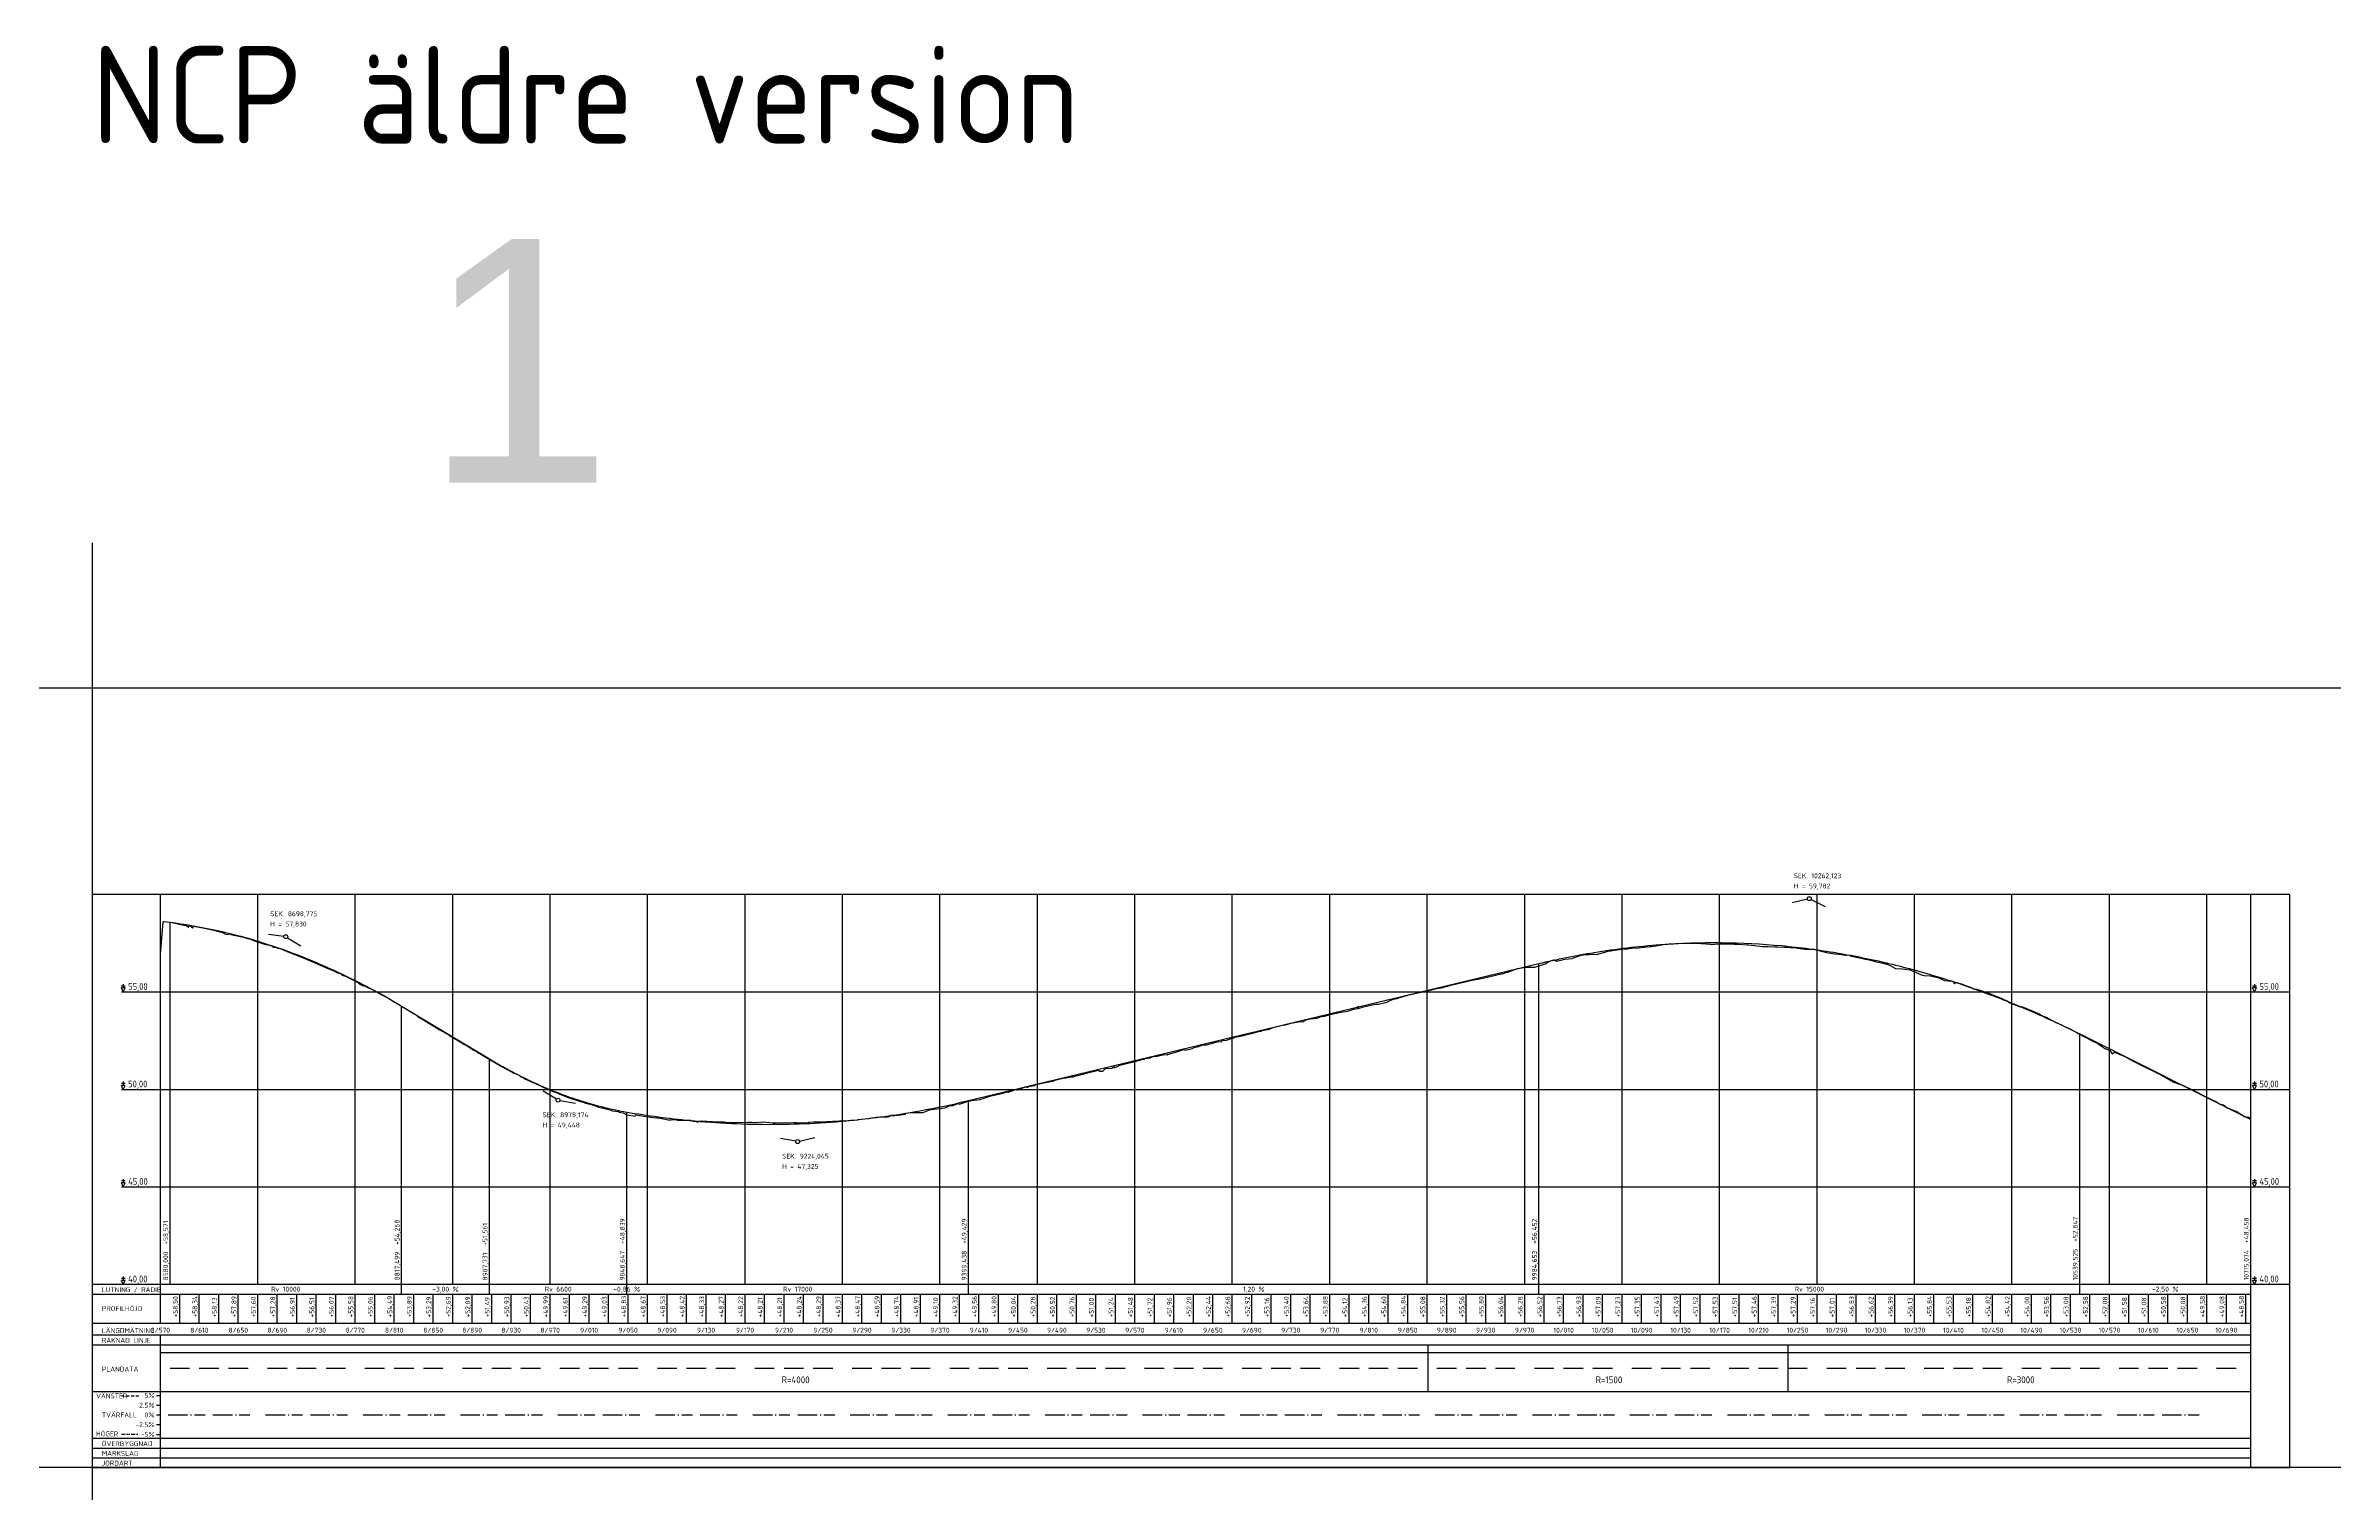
# Model space of a CAD drawing. Header units: metres. Extents: x 166122 to 177816, y 6220705 to 6231023.
# Drawn here: x 173250 to 175598, y 6229538 to 6231023 of the extents above; entities that cross this region are included whole.
import ezdxf
from ezdxf.enums import TextEntityAlignment as Align

# ---------------------------------------------------------------- set-up
doc = ezdxf.new("R2010")
doc.units = ezdxf.units.M
for name, pattern in [('CENTRUMLINJE', [27, 20, -3, 1, -3]), ('DIVIDE', [10, 4, -2, 0, -2, 0, -2]), ('STRECKAD_3', [5, 3, -2])]:
    doc.linetypes.add(name, pattern=pattern)
doc.layers.get('Defpoints').update_dxf_attribs({"color": 5})
for name, color, linetype in [('M-362B', 4, 'Continuous'), ('M-364', 6, 'Continuous'), ('M-368-T', 1, 'Continuous'), ('M-368A', 7, 'Continuous'), ('M-368B', 251, 'Continuous'), ('M-368C', 7, 'CENTRUMLINJE')]:
    doc.layers.add(name, color=color, linetype=linetype)
doc.styles.add('ISO-Anno-50', font='iso.shx', dxfattribs={"height": 5})
doc.styles.add('ISO35', font='ISO3098', dxfattribs={"height": 3.5})
doc.styles.add('P_ISO_25', font='iso.shx', dxfattribs={"height": 4})
doc.styles.add('P_ISO_35', font='ISO', dxfattribs={"height": 3.5})

msp = doc.modelspace()

# ---------------------------------------------------------------- linework, layer by layer
at = {"layer": 'Defpoints'}
msp.add_line((173297.1, 6230512.9), (173297.1, 6220705.1), dxfattribs=at)
msp.add_lwpolyline([(170892, 6230364.2), (177002, 6230364.2), (177002, 6229564.2), (170892, 6229564.2)], close=True, dxfattribs=at)
at = {"layer": 'M-362B', "flags": 128}
msp.add_lwpolyline([(173367.1, 6230090.6), (173367.1, 6230090.7), (173370.1, 6230124), (173370.3, 6230124.4), (173377.1, 6230123.6), (173379.2, 6230123.3), (173389.5, 6230120.9), (173391.4, 6230120.8), (173393.9, 6230120.4), (173396.1, 6230118.7), (173397.1, 6230120.5), (173400, 6230117.7), (173401.5, 6230119.7), (173412.4, 6230117.4), (173417.1, 6230116.4), (173423.3, 6230115), (173424.3, 6230114.9), (173430.8, 6230113), (173434.1, 6230111.3), (173436.9, 6230111), (173437.1, 6230111.7), (173439.2, 6230111.3), (173439.3, 6230111.2), (173450.7, 6230108.6), (173454.5, 6230107.5), (173455.7, 6230107.2), (173457.1, 6230106.7), (173457.6, 6230107), (173459.5, 6230106.3), (173463.7, 6230104.7), (173475.1, 6230100.9), (173477.1, 6230100.4), (173477.2, 6230100.7), (173479, 6230100.2), (173481.4, 6230099.5), (173483.2, 6230097.9), (173485.9, 6230098.2), (173487.9, 6230096.8), (173488.9, 6230096.9), (173497.1, 6230093.7), (173499.8, 6230092.6), (173511.2, 6230088), (173522.4, 6230083.3), (173533.6, 6230078.4), (173537.1, 6230077), (173544.4, 6230074.1), (173549, 6230071.6), (173552.5, 6230070.8), (173553.7, 6230069.4), (173557.1, 6230068.2), (173558.3, 6230067.7), (173569.5, 6230062), (173571.2, 6230060.6), (173575.2, 6230058.3), (173577.1, 6230058.3), (173577.7, 6230058), (173577.8, 6230057.9), (173578, 6230057.8), (173580.5, 6230056.4), (173582.4, 6230055.6), (173593.5, 6230050.1), (173597.1, 6230048.1), (173605, 6230043.5), (173616.9, 6230036.2), (173617.1, 6230036.1), (173627.2, 6230029.9), (173628.5, 6230029.2), (173629, 6230028.6), (173629.3, 6230028.5), (173629.6, 6230028.3), (173630, 6230028.1), (173630.7, 6230027.7), (173631.3, 6230027), (173637.1, 6230023.5), (173642.5, 6230020.2), (173653.8, 6230013.4), (173657.1, 6230011.4), (173662.4, 6230008.6), (173662.7, 6230008.3), (173663.1, 6230008.1), (173663.5, 6230007.9), (173663.9, 6230007.5), (173667.2, 6230005.5), (173677.1, 6229999.6), (173678.8, 6229998.3), (173680.1, 6229997.8), (173680.9, 6229997.3), (173684.1, 6229995.6), (173688.9, 6229992.5), (173691.2, 6229991.5), (173693.9, 6229989.4), (173697.1, 6229987.5), (173705.3, 6229982.7), (173716.8, 6229975.9), (173717.1, 6229975.8), (173728.7, 6229969.5), (173729, 6229968.8), (173732.1, 6229968.2), (173735.3, 6229966.7), (173737.1, 6229965.2), (173738.8, 6229964.6), (173741.8, 6229962.8), (173754, 6229957.3), (173757.1, 6229955.7), (173764.8, 6229952), (173775.9, 6229947.8), (173777.1, 6229947.3), (173786.7, 6229943.4), (173796.1, 6229940.3), (173797.1, 6229940), (173797.5, 6229939.7), (173799.8, 6229939.4), (173801.3, 6229938.9), (173803.3, 6229938.1), (173805.2, 6229937.8), (173810.7, 6229936.2), (173815.9, 6229934.2), (173817.1, 6229933.9), (173827.4, 6229931.5), (173831, 6229930.2), (173837.1, 6229929.3), (173838.2, 6229928.8), (173841.9, 6229928.2), (173845.8, 6229926.1), (173854.3, 6229924.7), (173854.6, 6229925.9), (173857.1, 6229925.6), (173865.7, 6229924.3), (173875.3, 6229922.8), (173877.1, 6229923.2), (173877.4, 6229922.5), (173878.6, 6229923), (173888.3, 6229920.9), (173891.3, 6229920.8), (173895.7, 6229921.4), (173896.9, 6229920.9), (173897.1, 6229921.3), (173898.1, 6229920.7), (173907.1, 6229920.7), (173908.7, 6229920.5), (173911.1, 6229920.5), (173913.4, 6229919.4), (173917.1, 6229919.5), (173918.2, 6229918.3), (173919.5, 6229919.5), (173922.2, 6229919.8), (173933.6, 6229919.1), (173937.1, 6229919), (173943.2, 6229918.7), (173945.4, 6229918.7), (173950.3, 6229918.2), (173957.1, 6229918.2), (173970.5, 6229918.6), (173970.7, 6229918.6), (173971, 6229918.6), (173973.7, 6229918.4), (173977.1, 6229918.3), (173985.6, 6229918.8), (173995.1, 6229917.8), (173995.9, 6229917.9), (173997.1, 6229917.8), (173997.9, 6229917.8), (174017.1, 6229918.2), (174020, 6229918.3), (174030.1, 6229917.8), (174032, 6229918.1), (174032.6, 6229918.5), (174037.1, 6229918.7), (174043.7, 6229918.8), (174044.7, 6229918.9), (174057.1, 6229919.4), (174058.3, 6229919.4), (174069.5, 6229920.1), (174070, 6229919.8), (174075.8, 6229920.5), (174077.1, 6229920.7), (174079.2, 6229920.7), (174082.7, 6229921), (174083.2, 6229921.2), (174093.6, 6229922.3), (174097.1, 6229922.9), (174104, 6229923.9), (174111, 6229923.6), (174115, 6229924.4), (174117.1, 6229925.7), (174118.1, 6229925.8), (174118.2, 6229924.9), (174131.6, 6229926.8), (174131.9, 6229927.7), (174137.1, 6229928.4), (174149.8, 6229928.6), (174157.1, 6229931.4), (174158.3, 6229931.6), (174172.3, 6229933.2), (174177.1, 6229935.5), (174180.5, 6229935.6), (174185.8, 6229937.7), (174187, 6229937.1), (174197.1, 6229940.3), (174198.4, 6229940.5), (174198.6, 6229940.6), (174199.2, 6229940.7), (174207.9, 6229941.9), (174213.6, 6229943.6), (174217.1, 6229944.9), (174218.2, 6229945.1), (174225.3, 6229946.9), (174230.1, 6229947.9), (174236, 6229949.6), (174237.1, 6229949.4), (174246, 6229952.5), (174246.2, 6229951.5), (174254.6, 6229954.8), (174255.3, 6229954.9), (174257.1, 6229954.1), (174257.7, 6229955.1), (174264.6, 6229956), (174265.5, 6229957.2), (174275.3, 6229959.3), (174277.1, 6229959.6), (174280.6, 6229960.1), (174282.9, 6229960.7), (174286.5, 6229961.9), (174293.3, 6229963.5), (174297.1, 6229964.1), (174297.7, 6229964.3), (174301.7, 6229965), (174304.1, 6229965.1), (174305.6, 6229965.7), (174313.8, 6229967.8), (174314.2, 6229967.9), (174314.3, 6229967.9), (174314.7, 6229968), (174317.1, 6229968.7), (174329.9, 6229971.9), (174331.3, 6229970.9), (174334.3, 6229970.8), (174337.1, 6229973.6), (174343.5, 6229974), (174346, 6229975.7), (174346.2, 6229974.3), (174351.8, 6229976.9), (174357.1, 6229978.4), (174362.5, 6229979.6), (174362.8, 6229979.8), (174366.9, 6229980.8), (174375.7, 6229983.2), (174377.1, 6229983.1), (174377.4, 6229983.7), (174382.8, 6229984.5), (174384.7, 6229985.5), (174387.7, 6229986.1), (174388.6, 6229986), (174397.1, 6229988), (174400.5, 6229987.7), (174400.9, 6229988), (174401.4, 6229989), (174401.7, 6229988.3), (174410.2, 6229990.6), (174417.1, 6229993.1), (174417.5, 6229993.2), (174418.6, 6229992.4), (174425.8, 6229994.1), (174427.9, 6229995), (174432.9, 6229996.3), (174434.1, 6229997), (174437.1, 6229997.7), (174440.7, 6229997.9), (174446.8, 6229999.4), (174452.9, 6230001.4), (174455.8, 6230000.8), (174457.1, 6230002.4), (174461.1, 6230002.7), (174468, 6230005.2), (174468.9, 6230005.1), (174469.1, 6230005.3), (174469.8, 6230005.7), (174477.1, 6230007.1), (174483.2, 6230008.8), (174487, 6230009.4), (174487.9, 6230010), (174494.4, 6230011.6), (174497.1, 6230011.9), (174497.4, 6230012.5), (174501.5, 6230013.4), (174502.7, 6230013.9), (174503.1, 6230013.4), (174510.2, 6230016.1), (174517.1, 6230017.7), (174519.9, 6230018.4), (174520.1, 6230018.4), (174520.1, 6230018.4), (174520.6, 6230018.5), (174520.8, 6230018.1), (174526, 6230019.9), (174527, 6230020.1), (174537.1, 6230021.9), (174540, 6230021.6), (174541.8, 6230023), (174547, 6230024.5), (174554.2, 6230025.3), (174557.1, 6230026.5), (174560.2, 6230027.2), (174560.7, 6230026.8), (174566, 6230028.6), (174572.1, 6230029.9), (174577.1, 6230031.1), (174577.9, 6230031.3), (174578.2, 6230031.3), (174583.4, 6230032.2), (174586.8, 6230032.6), (174590.6, 6230034.2), (174591.4, 6230034.4), (174592.1, 6230034.5), (174595.5, 6230035.1), (174596, 6230037.7), (174596.1, 6230035.3), (174597.1, 6230035.6), (174598.6, 6230035.9), (174600.5, 6230036.5), (174606.2, 6230037.8), (174608.9, 6230038.5), (174614.4, 6230039.7), (174616.6, 6230039.6), (174617.1, 6230039.7), (174625.6, 6230041.5), (174629.8, 6230043.7), (174632.6, 6230044.7), (174636.1, 6230045.5), (174637.1, 6230045.8), (174641.3, 6230047.1), (174645.7, 6230048.5), (174657.1, 6230051.1), (174657.6, 6230051.2), (174659.5, 6230051.6), (174660.8, 6230051.8), (174672, 6230054.3), (174676.5, 6230055.6), (174677.1, 6230055.7), (174681.3, 6230056.3), (174687.8, 6230058.2), (174691.3, 6230059.2), (174697.1, 6230060.5), (174699.8, 6230061.1), (174701.5, 6230061.6), (174710.1, 6230063.6), (174714.6, 6230064.5), (174717.1, 6230065), (174719.1, 6230065.4), (174724.2, 6230066.4), (174730.1, 6230067.6), (174737.1, 6230069.4), (174737.2, 6230069.4), (174742.7, 6230070.6), (174744.1, 6230070.6), (174745.3, 6230071.2), (174748.7, 6230072.3), (174749.1, 6230072), (174756, 6230074.7), (174757.1, 6230075.1), (174759.9, 6230076.1), (174769, 6230077.4), (174777.1, 6230077.6), (174777.5, 6230077.6), (174788.2, 6230081.1), (174792.6, 6230083.6), (174797.1, 6230084.9), (174797.4, 6230085), (174798.1, 6230084.8), (174798.4, 6230084.7), (174799.4, 6230083.4), (174799.5, 6230083.9), (174799.9, 6230084), (174801.4, 6230084.1), (174808.2, 6230085.9), (174815.9, 6230086.6), (174817.1, 6230087), (174823.9, 6230089.5), (174828.5, 6230090.4), (174832.8, 6230090.6), (174837.1, 6230090.8), (174838.2, 6230090.8), (174840.8, 6230090.6), (174842.2, 6230090.9), (174852.9, 6230094), (174855.5, 6230094.3), (174856.9, 6230094.8), (174857.1, 6230094.8), (174866.8, 6230096), (174869.3, 6230096.3), (174870.4, 6230096), (174876.3, 6230097.1), (174877.1, 6230097.1), (174877.2, 6230097.1), (174884, 6230097.5), (174892.3, 6230098.5), (174895.3, 6230098.9), (174897, 6230098.7), (174897.1, 6230098.8), (174904, 6230099.9), (174905.3, 6230100), (174911.4, 6230101), (174915, 6230101.4), (174917.1, 6230101.4), (174919.8, 6230101.5), (174924.7, 6230101.8), (174932, 6230102), (174937.1, 6230102.1), (174942.9, 6230102.2), (174953.3, 6230101.6), (174957.1, 6230101), (174958.2, 6230100.9), (174966.4, 6230101.6), (174972.8, 6230101.4), (174977.1, 6230101.4), (174982.4, 6230101.3), (174986.5, 6230101.2), (174995.6, 6230100.5), (174997.1, 6230100.3), (175005.6, 6230099.3), (175010.7, 6230098.9), (175017.1, 6230098.7), (175023.8, 6230098.5), (175027, 6230098.4), (175033, 6230097.9), (175037.1, 6230097.9), (175039.9, 6230097.8), (175043.7, 6230097.8), (175049.4, 6230096.6), (175054.8, 6230096), (175057.1, 6230096), (175063.4, 6230096), (175064.2, 6230096), (175071.4, 6230093.8), (175077.1, 6230092.7), (175077.3, 6230092.7), (175078.8, 6230092.4), (175085.2, 6230091.3), (175089.2, 6230090.8), (175092, 6230090.4), (175096.2, 6230089.9), (175097.1, 6230090), (175099.2, 6230090.2), (175100.6, 6230090), (175102.4, 6230088.8), (175107.1, 6230087.8), (175112.7, 6230086.7), (175116.5, 6230085.7), (175117.1, 6230085.6), (175120.5, 6230084.9), (175128, 6230083.1), (175129.9, 6230082.7), (175133.4, 6230081.9), (175137.1, 6230081.1), (175138.6, 6230080.7), (175142.3, 6230079.1), (175147.6, 6230076.3), (175154.5, 6230075.9), (175157.1, 6230075.6), (175162.2, 6230074.9), (175168.3, 6230072.4), (175174.9, 6230069.3), (175177.1, 6230069.1), (175183.1, 6230068.7), (175191, 6230067), (175197.1, 6230064.2), (175197.1, 6230064.2), (175197.3, 6230064.1), (175197.7, 6230064), (175206.3, 6230063.3), (175208, 6230060.3), (175209.5, 6230062.1), (175217.1, 6230059.6), (175218.4, 6230059.2), (175224.7, 6230057), (175228.4, 6230054.9), (175231.2, 6230054.9), (175237.1, 6230053), (175241.8, 6230051.5), (175252.2, 6230047.1), (175257.1, 6230045.3), (175257.2, 6230045.2), (175262.1, 6230043), (175265, 6230041.1), (175275.6, 6230036.9), (175277.1, 6230036.8), (175277.8, 6230036.7), (175290.2, 6230031.8), (175294.3, 6230029.9), (175297.1, 6230028.4), (175299.1, 6230027.3), (175302.1, 6230026.1), (175305.3, 6230024.4), (175312.1, 6230020.7), (175317.1, 6230018.6), (175320.5, 6230017.1), (175322.1, 6230016.3), (175324.4, 6230015.2), (175333, 6230010.7), (175337.1, 6230008.4), (175339.4, 6230007.1), (175340.3, 6230006.6), (175341.7, 6230006), (175345.4, 6230004.3), (175349.5, 6230002), (175355.4, 6229999.1), (175357.1, 6229998), (175362.8, 6229994.2), (175367.5, 6229991.9), (175370.1, 6229988.7), (175372.5, 6229990.4), (175377.1, 6229988.4), (175383, 6229985.9), (175383.3, 6229985.7), (175383.6, 6229985.5), (175390.7, 6229981.4), (175393.7, 6229980), (175397.1, 6229978.4), (175397.7, 6229978.1), (175417.1, 6229968.5), (175419.6, 6229967.3), (175420.5, 6229966.8), (175421.6, 6229966), (175422.6, 6229965.7), (175433.1, 6229959.7), (175437.1, 6229958.2), (175443, 6229956), (175444, 6229955.6), (175457.1, 6229949.2), (175460.2, 6229947.6), (175463.4, 6229945.9), (175465.3, 6229944.9), (175476.4, 6229939.8), (175477.1, 6229939.4), (175480.2, 6229937.4), (175484.3, 6229936.2), (175488.2, 6229933), (175490.1, 6229932.4), (175496.7, 6229929.9), (175497.1, 6229929.7), (175505.8, 6229924.3), (175509.8, 6229923.5), (175512.1, 6229922.3)], dxfattribs=at)
at = {"layer": 'M-364', "flags": 128}
msp.add_lwpolyline([(173377.1, 6230123.6, -0.021212), (173420.7, 6230116.2, -0.018245), (173459.5, 6230106.5, -0.015363), (173493.4, 6230095.5, -0.01472), (173527.3, 6230082.2, -0.014021), (173561.3, 6230066.7, -0.013289), (173595.2, 6230048.8, -0.007259), (173614.6, 6230037.5), (173704.8, 6229983.4, 0.013227), (173727.8, 6229970.4, 0.015815), (173753.7, 6229957.7, 0.016769), (173779.6, 6229947, 0.017648), (173805.5, 6229938.4, 0.020499), (173834.2, 6229931.1, 0.008412), (173845.7, 6229928.9), (173845.7, 6229928.9, 0.018613), (173910.2, 6229920.3, 0.025213), (173996.1, 6229916.3, 0.025192), (174082, 6229921, 0.018571), (174146.4, 6229930.2, 0.014116), (174196.5, 6229940.7), (174781.7, 6230081.2, -0.018135), (174838.3, 6230092.6, -0.022332), (174906.3, 6230100.7, -0.041518), (175030.9, 6230099.6, -0.018561), (175087.5, 6230092.2, -0.018112), (175144.1, 6230080.6, -0.017498), (175200.7, 6230064.7, -0.013466), (175246, 6230048.9, -0.01294), (175291.3, 6230030.4, -0.01238), (175336.6, 6230009.1), (175512.1, 6229921.3)], format="xyb", dxfattribs=at)
at = {"layer": 'M-368-T'}
for p, q in [((173331.1, 6230058.2), (173327.1, 6230058.2)), ((173329.1, 6230052.2), (173327.1, 6230056.2)), ((173331.1, 6230056.2), (173327.1, 6230056.2)), ((173329.1, 6230060.2), (173329.1, 6230056.2)), ((173329.1, 6230052.2), (173331.1, 6230056.2)), ((175518.1, 6230058.2), (175514.1, 6230058.2)), ((175516.1, 6230052.2), (175514.1, 6230056.2)), ((175518.1, 6230056.2), (175514.1, 6230056.2)), ((175516.1, 6230060.2), (175516.1, 6230056.2)), ((175516.1, 6230052.2), (175518.1, 6230056.2)), ((173331.1, 6229958.2), (173327.1, 6229958.2)), ((173329.1, 6229952.2), (173327.1, 6229956.2)), ((173331.1, 6229956.2), (173327.1, 6229956.2)), ((173329.1, 6229960.2), (173329.1, 6229956.2)), ((173329.1, 6229952.2), (173331.1, 6229956.2)), ((175518.1, 6229958.2), (175514.1, 6229958.2)), ((175516.1, 6229952.2), (175514.1, 6229956.2)), ((175518.1, 6229956.2), (175514.1, 6229956.2)), ((175516.1, 6229960.2), (175516.1, 6229956.2)), ((175516.1, 6229952.2), (175518.1, 6229956.2)), ((173329.1, 6229860.2), (173329.1, 6229856.2)), ((175516.1, 6229860.2), (175516.1, 6229856.2)), ((173331.1, 6229858.2), (173327.1, 6229858.2)), ((173329.1, 6229852.2), (173327.1, 6229856.2)), ((173331.1, 6229856.2), (173327.1, 6229856.2)), ((173329.1, 6229852.2), (173331.1, 6229856.2)), ((175518.1, 6229858.2), (175514.1, 6229858.2)), ((175516.1, 6229852.2), (175514.1, 6229856.2)), ((175518.1, 6229856.2), (175514.1, 6229856.2)), ((175516.1, 6229852.2), (175518.1, 6229856.2)), ((173331.1, 6229758.2), (173327.1, 6229758.2)), ((173329.1, 6229752.2), (173327.1, 6229756.2)), ((173331.1, 6229756.2), (173327.1, 6229756.2)), ((173329.1, 6229760.2), (173329.1, 6229756.2)), ((173329.1, 6229752.2), (173331.1, 6229756.2)), ((175518.1, 6229758.2), (175514.1, 6229758.2)), ((175516.1, 6229752.2), (175514.1, 6229756.2)), ((175518.1, 6229756.2), (175514.1, 6229756.2)), ((175516.1, 6229760.2), (175516.1, 6229756.2)), ((175516.1, 6229752.2), (175518.1, 6229756.2))]:
    msp.add_line(p, q, dxfattribs=at)
at = {"layer": 'M-368-T', "linetype": 'Continuous'}
for p, q in [((173614.6, 6229742.2), (173614.6, 6229752.2)), ((173704.8, 6229742.2), (173704.8, 6229752.2)), ((173845.7, 6229742.2), (173845.7, 6229752.2)), ((173845.7, 6229742.2), (173845.7, 6229752.2)), ((174196.5, 6229742.2), (174196.5, 6229752.2)), ((174781.7, 6229742.2), (174781.7, 6229752.2)), ((175336.6, 6229742.2), (175336.6, 6229752.2)), ((175512.1, 6229742.2), (175512.1, 6229752.2))]:
    msp.add_line(p, q, dxfattribs=at)
at = {"layer": 'M-368A'}
msp.add_lwpolyline([(173297.1, 6229564.2), (175552.1, 6229564.2), (175552.1, 6230152.2), (173297.1, 6230152.2), (173297.1, 6229564.2)], dxfattribs=at)
at = {"layer": 'M-368B'}
for p, q in [((173367.1, 6229752.2), (173367.1, 6230152.2)), ((173467.1, 6229752.2), (173467.1, 6230152.2)), ((173567.1, 6229752.2), (173567.1, 6230152.2)), ((173667.1, 6229752.2), (173667.1, 6230152.2)), ((173767.1, 6229752.2), (173767.1, 6230152.2)), ((173867.1, 6229752.2), (173867.1, 6230152.2)), ((173967.1, 6229752.2), (173967.1, 6230152.2)), ((174067.1, 6229752.2), (174067.1, 6230152.2)), ((174167.1, 6229752.2), (174167.1, 6230152.2)), ((174267.1, 6229752.2), (174267.1, 6230152.2)), ((174367.1, 6229752.2), (174367.1, 6230152.2)), ((174467.1, 6229752.2), (174467.1, 6230152.2)), ((174567.1, 6229752.2), (174567.1, 6230152.2)), ((174667.1, 6229752.2), (174667.1, 6230152.2)), ((174767.1, 6229752.2), (174767.1, 6230152.2)), ((174867.1, 6229752.2), (174867.1, 6230152.2)), ((174967.1, 6229752.2), (174967.1, 6230152.2)), ((175057.3, 6230147.3), (175041.7, 6230143.6)), ((175061, 6230146.9), (175075.3, 6230139.7)), ((175067.1, 6229752.2), (175067.1, 6230152.2)), ((175167.1, 6229752.2), (175167.1, 6230152.2)), ((175267.1, 6229752.2), (175267.1, 6230152.2)), ((175367.1, 6229752.2), (175367.1, 6230152.2)), ((175467.1, 6229752.2), (175467.1, 6230152.2)), ((175512.1, 6229564.2), (175512.1, 6230152.2)), ((173377.1, 6229752.2), (173377.1, 6230123.6)), ((173493.9, 6230109), (173478, 6230111)), ((173497.6, 6230107.7), (173511.3, 6230099.5)), ((174781.7, 6229752.2), (174781.7, 6230081.2)), ((173327.1, 6230052.2), (175552.1, 6230052.2)), ((173614.6, 6229752.2), (173614.6, 6230037.5)), ((175336.6, 6229752.2), (175336.6, 6230009.1)), ((173704.8, 6229752.2), (173704.8, 6229983.4)), ((173327.1, 6229952.2), (175552.1, 6229952.2)), ((173773.5, 6229942.1), (173759.8, 6229950.4)), ((173777.2, 6229940.8), (173793, 6229938.1)), ((174196.5, 6229752.2), (174196.5, 6229940.7)), ((173845.7, 6229752.2), (173845.7, 6229928.9)), ((173845.7, 6229752.2), (173845.7, 6229928.9)), ((175512.1, 6229752.2), (175512.1, 6229921.3)), ((174019.1, 6229899), (174003.4, 6229901.7)), ((174023.1, 6229899.1), (174038.6, 6229902.8)), ((173327.1, 6229852.2), (175552.1, 6229852.2)), ((173297.1, 6229752.2), (175552.1, 6229752.2)), ((173297.1, 6229742.2), (175512.1, 6229742.2)), ((173367.1, 6229712.2), (173367.1, 6229752.2)), ((173387.1, 6229712.2), (173387.1, 6229742.2)), ((173407.1, 6229712.2), (173407.1, 6229742.2)), ((173427.1, 6229712.2), (173427.1, 6229742.2)), ((173447.1, 6229712.2), (173447.1, 6229742.2)), ((173467.1, 6229712.2), (173467.1, 6229742.2)), ((173487.1, 6229712.2), (173487.1, 6229742.2)), ((173507.1, 6229712.2), (173507.1, 6229742.2)), ((173527.1, 6229712.2), (173527.1, 6229742.2)), ((173547.1, 6229712.2), (173547.1, 6229742.2)), ((173567.1, 6229712.2), (173567.1, 6229742.2)), ((173587.1, 6229712.2), (173587.1, 6229742.2)), ((173607.1, 6229712.2), (173607.1, 6229742.2)), ((173627.1, 6229712.2), (173627.1, 6229742.2)), ((173647.1, 6229712.2), (173647.1, 6229742.2)), ((173667.1, 6229712.2), (173667.1, 6229742.2)), ((173687.1, 6229712.2), (173687.1, 6229742.2)), ((173707.1, 6229712.2), (173707.1, 6229742.2)), ((173727.1, 6229712.2), (173727.1, 6229742.2)), ((173747.1, 6229712.2), (173747.1, 6229742.2)), ((173767.1, 6229712.2), (173767.1, 6229742.2)), ((173787.1, 6229712.2), (173787.1, 6229742.2)), ((173807.1, 6229712.2), (173807.1, 6229742.2)), ((173827.1, 6229712.2), (173827.1, 6229742.2)), ((173847.1, 6229712.2), (173847.1, 6229742.2)), ((173867.1, 6229712.2), (173867.1, 6229742.2)), ((173887.1, 6229712.2), (173887.1, 6229742.2)), ((173907.1, 6229712.2), (173907.1, 6229742.2)), ((173927.1, 6229712.2), (173927.1, 6229742.2)), ((173947.1, 6229712.2), (173947.1, 6229742.2)), ((173967.1, 6229712.2), (173967.1, 6229742.2)), ((173987.1, 6229712.2), (173987.1, 6229742.2)), ((174007.1, 6229712.2), (174007.1, 6229742.2)), ((174027.1, 6229712.2), (174027.1, 6229742.2)), ((174047.1, 6229712.2), (174047.1, 6229742.2)), ((174067.1, 6229712.2), (174067.1, 6229742.2)), ((174087.1, 6229712.2), (174087.1, 6229742.2)), ((174107.1, 6229712.2), (174107.1, 6229742.2)), ((174127.1, 6229712.2), (174127.1, 6229742.2)), ((174147.1, 6229712.2), (174147.1, 6229742.2)), ((174167.1, 6229712.2), (174167.1, 6229742.2)), ((174187.1, 6229712.2), (174187.1, 6229742.2)), ((174207.1, 6229712.2), (174207.1, 6229742.2)), ((174227.1, 6229712.2), (174227.1, 6229742.2)), ((174247.1, 6229712.2), (174247.1, 6229742.2)), ((174267.1, 6229712.2), (174267.1, 6229742.2)), ((174287.1, 6229712.2), (174287.1, 6229742.2)), ((174307.1, 6229712.2), (174307.1, 6229742.2)), ((174327.1, 6229712.2), (174327.1, 6229742.2)), ((174347.1, 6229712.2), (174347.1, 6229742.2)), ((174367.1, 6229712.2), (174367.1, 6229742.2)), ((174387.1, 6229712.2), (174387.1, 6229742.2)), ((174407.1, 6229712.2), (174407.1, 6229742.2)), ((174427.1, 6229712.2), (174427.1, 6229742.2)), ((174447.1, 6229712.2), (174447.1, 6229742.2)), ((174467.1, 6229712.2), (174467.1, 6229742.2)), ((174487.1, 6229712.2), (174487.1, 6229742.2)), ((174507.1, 6229712.2), (174507.1, 6229742.2)), ((174527.1, 6229712.2), (174527.1, 6229742.2)), ((174547.1, 6229712.2), (174547.1, 6229742.2)), ((174567.1, 6229712.2), (174567.1, 6229742.2)), ((174587.1, 6229712.2), (174587.1, 6229742.2)), ((174607.1, 6229712.2), (174607.1, 6229742.2)), ((174627.1, 6229712.2), (174627.1, 6229742.2)), ((174647.1, 6229712.2), (174647.1, 6229742.2)), ((174667.1, 6229712.2), (174667.1, 6229742.2)), ((174687.1, 6229712.2), (174687.1, 6229742.2)), ((174707.1, 6229712.2), (174707.1, 6229742.2)), ((174727.1, 6229712.2), (174727.1, 6229742.2)), ((174747.1, 6229712.2), (174747.1, 6229742.2)), ((174767.1, 6229712.2), (174767.1, 6229742.2)), ((174787.1, 6229712.2), (174787.1, 6229742.2)), ((174807.1, 6229712.2), (174807.1, 6229742.2)), ((174827.1, 6229712.2), (174827.1, 6229742.2)), ((174847.1, 6229712.2), (174847.1, 6229742.2)), ((174867.1, 6229712.2), (174867.1, 6229742.2)), ((174887.1, 6229712.2), (174887.1, 6229742.2)), ((174907.1, 6229712.2), (174907.1, 6229742.2)), ((174927.1, 6229712.2), (174927.1, 6229742.2)), ((174947.1, 6229712.2), (174947.1, 6229742.2)), ((174967.1, 6229712.2), (174967.1, 6229742.2)), ((174987.1, 6229712.2), (174987.1, 6229742.2)), ((175007.1, 6229712.2), (175007.1, 6229742.2)), ((175027.1, 6229712.2), (175027.1, 6229742.2)), ((175047.1, 6229712.2), (175047.1, 6229742.2)), ((175067.1, 6229712.2), (175067.1, 6229742.2)), ((175087.1, 6229712.2), (175087.1, 6229742.2)), ((175107.1, 6229712.2), (175107.1, 6229742.2)), ((175127.1, 6229712.2), (175127.1, 6229742.2)), ((175147.1, 6229712.2), (175147.1, 6229742.2)), ((175167.1, 6229712.2), (175167.1, 6229742.2)), ((175187.1, 6229712.2), (175187.1, 6229742.2)), ((175207.1, 6229712.2), (175207.1, 6229742.2)), ((175227.1, 6229712.2), (175227.1, 6229742.2)), ((175247.1, 6229712.2), (175247.1, 6229742.2)), ((175267.1, 6229712.2), (175267.1, 6229742.2)), ((175287.1, 6229712.2), (175287.1, 6229742.2)), ((175307.1, 6229712.2), (175307.1, 6229742.2)), ((175327.1, 6229712.2), (175327.1, 6229742.2)), ((175347.1, 6229712.2), (175347.1, 6229742.2)), ((175367.1, 6229712.2), (175367.1, 6229742.2)), ((175387.1, 6229712.2), (175387.1, 6229742.2)), ((175407.1, 6229712.2), (175407.1, 6229742.2)), ((175427.1, 6229712.2), (175427.1, 6229742.2)), ((175447.1, 6229712.2), (175447.1, 6229742.2)), ((175467.1, 6229712.2), (175467.1, 6229742.2)), ((175487.1, 6229712.2), (175487.1, 6229742.2)), ((175507.1, 6229712.2), (175507.1, 6229742.2)), ((173297.1, 6229712.2), (175512.1, 6229712.2)), ((173297.1, 6229700.2), (175512.1, 6229700.2)), ((173367.1, 6229564.2), (173367.1, 6229700.2)), ((173297.1, 6229690.2), (175512.1, 6229690.2)), ((174668.2, 6229642.2), (174668.2, 6229690.2)), ((175037.6, 6229642.2), (175037.6, 6229690.2)), ((173297.1, 6229642.2), (175512.1, 6229642.2)), ((173363.1, 6229638.2), (173367.1, 6229638.2)), ((173363.1, 6229628.2), (173367.1, 6229628.2)), ((173363.1, 6229618.2), (173367.1, 6229618.2)), ((173363.1, 6229608.2), (173367.1, 6229608.2)), ((173297.1, 6229594.2), (175512.1, 6229594.2)), ((173297.1, 6229584.2), (175512.1, 6229584.2)), ((173363.1, 6229598.2), (173367.1, 6229598.2)), ((173297.1, 6229574.2), (175512.1, 6229574.2))]:
    msp.add_line(p, q, dxfattribs=at)
at = {"layer": 'M-368B', "linetype": 'STRECKAD_3'}
msp.add_line((173327.1, 6229637.6), (173347.1, 6229637.6), dxfattribs=at)
at = {"layer": 'M-368B', "linetype": 'DIVIDE'}
msp.add_line((173327.1, 6229598.4), (173347.1, 6229598.4), dxfattribs=at)
at = {"layer": 'M-368B'}
msp.add_lwpolyline([(173367.1, 6229682.2), (174668.2, 6229682.2), (175037.6, 6229682.2), (175512.1, 6229682.2)], dxfattribs=at)
for centre in [(175059.2, 6230147.8), (173495.8, 6230108.8), (173775.2, 6229941.1), (174021.1, 6229898.6)]:
    msp.add_circle(centre, 2, dxfattribs=at)
at = {"layer": 'M-368C'}
for p, q in [((173377.1, 6229666.2), (173397.1, 6229666.2)), ((173407.1, 6229666.2), (173427.1, 6229666.2)), ((173437.1, 6229666.2), (173457.1, 6229666.2)), ((173477.1, 6229666.2), (173497.1, 6229666.2)), ((173507.1, 6229666.2), (173527.1, 6229666.2)), ((173537.1, 6229666.2), (173557.1, 6229666.2)), ((173577.1, 6229666.2), (173597.1, 6229666.2)), ((173607.1, 6229666.2), (173627.1, 6229666.2)), ((173637.1, 6229666.2), (173657.1, 6229666.2)), ((173677.1, 6229666.2), (173697.1, 6229666.2)), ((173707.1, 6229666.2), (173727.1, 6229666.2)), ((173737.1, 6229666.2), (173757.1, 6229666.2)), ((173777.1, 6229666.2), (173797.1, 6229666.2)), ((173807.1, 6229666.2), (173827.1, 6229666.2)), ((173837.1, 6229666.2), (173857.1, 6229666.2)), ((173877.1, 6229666.2), (173897.1, 6229666.2)), ((173907.1, 6229666.2), (173927.1, 6229666.2)), ((173937.1, 6229666.2), (173957.1, 6229666.2)), ((173977.1, 6229666.2), (173997.1, 6229666.2)), ((174007.1, 6229666.2), (174027.1, 6229666.2)), ((174037.1, 6229666.2), (174057.1, 6229666.2)), ((174077.1, 6229666.2), (174097.1, 6229666.2)), ((174107.1, 6229666.2), (174127.1, 6229666.2)), ((174137.1, 6229666.2), (174157.1, 6229666.2)), ((174177.1, 6229666.2), (174197.1, 6229666.2)), ((174207.1, 6229666.2), (174227.1, 6229666.2)), ((174237.1, 6229666.2), (174257.1, 6229666.2)), ((174277.1, 6229666.2), (174297.1, 6229666.2)), ((174307.1, 6229666.2), (174327.1, 6229666.2)), ((174337.1, 6229666.2), (174357.1, 6229666.2)), ((174377.1, 6229666.2), (174397.1, 6229666.2)), ((174407.1, 6229666.2), (174427.1, 6229666.2)), ((174437.1, 6229666.2), (174457.1, 6229666.2)), ((174477.1, 6229666.2), (174497.1, 6229666.2)), ((174507.1, 6229666.2), (174527.1, 6229666.2)), ((174537.1, 6229666.2), (174557.1, 6229666.2)), ((174577.1, 6229666.2), (174597.1, 6229666.2)), ((174607.1, 6229666.2), (174627.1, 6229666.2)), ((174637.1, 6229666.2), (174657.1, 6229666.2)), ((174677.1, 6229666.2), (174697.1, 6229666.2)), ((174707.1, 6229666.2), (174727.1, 6229666.2)), ((174737.1, 6229666.2), (174757.1, 6229666.2)), ((174777.1, 6229666.2), (174797.1, 6229666.2)), ((174807.1, 6229666.2), (174827.1, 6229666.2)), ((174837.1, 6229666.2), (174857.1, 6229666.2)), ((174877.1, 6229666.2), (174897.1, 6229666.2)), ((174907.1, 6229666.2), (174927.1, 6229666.2)), ((174937.1, 6229666.2), (174957.1, 6229666.2)), ((174977.1, 6229666.2), (174997.1, 6229666.2)), ((175007.1, 6229666.2), (175027.1, 6229666.2)), ((175037.1, 6229666.2), (175057.1, 6229666.2)), ((175077.1, 6229666.2), (175097.1, 6229666.2)), ((175107.1, 6229666.2), (175127.1, 6229666.2)), ((175137.1, 6229666.2), (175157.1, 6229666.2)), ((175177.1, 6229666.2), (175197.1, 6229666.2)), ((175207.1, 6229666.2), (175227.1, 6229666.2)), ((175237.1, 6229666.2), (175257.1, 6229666.2)), ((175277.1, 6229666.2), (175297.1, 6229666.2)), ((175307.1, 6229666.2), (175327.1, 6229666.2)), ((175337.1, 6229666.2), (175357.1, 6229666.2)), ((175377.1, 6229666.2), (175397.1, 6229666.2)), ((175407.1, 6229666.2), (175427.1, 6229666.2)), ((175437.1, 6229666.2), (175457.1, 6229666.2)), ((175477.1, 6229666.2), (175497.1, 6229666.2)), ((173375.1, 6229618.2), (173413.1, 6229618.2)), ((173421.1, 6229618.2), (173459.1, 6229618.2)), ((173475.1, 6229618.2), (173513.1, 6229618.2)), ((173521.1, 6229618.2), (173559.1, 6229618.2)), ((173575.1, 6229618.2), (173613.1, 6229618.2)), ((173621.1, 6229618.2), (173659.1, 6229618.2)), ((173675.1, 6229618.2), (173713.1, 6229618.2)), ((173721.1, 6229618.2), (173759.1, 6229618.2)), ((173775.1, 6229618.2), (173813.1, 6229618.2)), ((173821.1, 6229618.2), (173859.1, 6229618.2)), ((173875.1, 6229618.2), (173913.1, 6229618.2)), ((173921.1, 6229618.2), (173959.1, 6229618.2)), ((173975.1, 6229618.2), (174013.1, 6229618.2)), ((174021.1, 6229618.2), (174059.1, 6229618.2)), ((174075.1, 6229618.2), (174113.1, 6229618.2)), ((174121.1, 6229618.2), (174159.1, 6229618.2)), ((174175.1, 6229618.2), (174213.1, 6229618.2)), ((174221.1, 6229618.2), (174259.1, 6229618.2)), ((174275.1, 6229618.2), (174313.1, 6229618.2)), ((174321.1, 6229618.2), (174359.1, 6229618.2)), ((174375.1, 6229618.2), (174413.1, 6229618.2)), ((174421.1, 6229618.2), (174459.1, 6229618.2)), ((174475.1, 6229618.2), (174513.1, 6229618.2)), ((174521.1, 6229618.2), (174559.1, 6229618.2)), ((174575.1, 6229618.2), (174613.1, 6229618.2)), ((174621.1, 6229618.2), (174659.1, 6229618.2)), ((174675.1, 6229618.2), (174713.1, 6229618.2)), ((174721.1, 6229618.2), (174759.1, 6229618.2)), ((174775.1, 6229618.2), (174813.1, 6229618.2)), ((174821.1, 6229618.2), (174859.1, 6229618.2)), ((174875.1, 6229618.2), (174913.1, 6229618.2)), ((174921.1, 6229618.2), (174959.1, 6229618.2)), ((174975.1, 6229618.2), (175013.1, 6229618.2)), ((175021.1, 6229618.2), (175059.1, 6229618.2)), ((175075.1, 6229618.2), (175113.1, 6229618.2)), ((175121.1, 6229618.2), (175159.1, 6229618.2)), ((175175.1, 6229618.2), (175213.1, 6229618.2)), ((175221.1, 6229618.2), (175259.1, 6229618.2)), ((175275.1, 6229618.2), (175313.1, 6229618.2)), ((175321.1, 6229618.2), (175359.1, 6229618.2)), ((175375.1, 6229618.2), (175413.1, 6229618.2)), ((175421.1, 6229618.2), (175459.1, 6229618.2))]:
    msp.add_line(p, q, dxfattribs=at)

# ---------------------------------------------------------------- texts
at = {"style": 'ISO-Anno-50'}
msp.add_text('NCP äldre version', height=100, dxfattribs=at).set_placement((173296.7, 6230922.5))
at = {"layer": 'Defpoints', "insert": (173637.2, 6230824.6), "char_height": 250, "width": 7589.14, "attachment_point": 1, "style": 'ISO-Anno-50'}
msp.add_mtext('\\pt2000,4000;{\\fArial|b0|i0|c0|p34;1^I2^I3}', dxfattribs=at)
at = {"layer": 'M-368-T'}
for s, height, style, p in [('SEK. 10262,123', 5, 'P_ISO_25', (175043.2, 6230168.8)), ('H = 59,782', 5, 'P_ISO_25', (175043.2, 6230158.3)), ('SEK. 8698,775', 5, 'P_ISO_25', (173479.8, 6230129.8)), ('H = 57,830', 5, 'P_ISO_25', (173479.8, 6230119.3)), ('55,00', 7, 'P_ISO_35', (173334.1, 6230054.2)), ('55,00', 7, 'P_ISO_35', (175521.1, 6230054.2)), ('50,00', 7, 'P_ISO_35', (173334.1, 6229954.2)), ('50,00', 7, 'P_ISO_35', (175521.1, 6229954.2)), ('SEK. 8978,174', 5, 'P_ISO_25', (173759.2, 6229923.6)), ('H = 49,448', 5, 'P_ISO_25', (173759.2, 6229913.1)), ('SEK. 9224,045', 5, 'P_ISO_25', (174005.1, 6229881.1)), ('45,00', 7, 'P_ISO_35', (173334.1, 6229854.2)), ('H = 47,325', 5, 'P_ISO_25', (174005.1, 6229870.6)), ('45,00', 7, 'P_ISO_35', (175521.1, 6229854.2)), ('40,00', 7, 'P_ISO_35', (173334.1, 6229754.2)), ('40,00', 7, 'P_ISO_35', (175521.1, 6229754.2)), ('R=4000', 7, 'ISO35', (174004.6, 6229650.7)), ('R=1500', 7, 'ISO35', (174839.9, 6229650.7)), ('R=3000', 7, 'ISO35', (175261.9, 6229650.7))]:
    msp.add_text(s, height=height, dxfattribs=dict(at, style=style)).set_placement(p)
at = {"layer": 'M-368-T', "style": 'P_ISO_25'}
for s, p in [('8580,000  +58,571', (173375.1, 6229756.2)), ('8817,499  +54,268', (173612.6, 6229756.2)), ('8907,731  +51,561', (173702.8, 6229756.2)), ('9048,647  +48,839', (173843.7, 6229756.2)), ('9048,647  +48,839', (173843.7, 6229756.2)), ('9399,438  +49,429', (174194.5, 6229756.2)), ('9984,653  +56,452', (174779.7, 6229756.2)), ('10539,525  +52,847', (175334.6, 6229756.2)), ('10715,074  +48,458', (175510.1, 6229756.2)), ('+58,50', (173385.1, 6229718.2)), ('+58,34', (173405.1, 6229718.2)), ('+58,13', (173425.1, 6229718.2)), ('+57,89', (173445.1, 6229718.2)), ('+57,60', (173465.1, 6229718.2)), ('+57,28', (173485.1, 6229718.2)), ('+56,91', (173505.1, 6229718.2)), ('+56,51', (173525.1, 6229718.2)), ('+56,07', (173545.1, 6229718.2)), ('+55,58', (173565.1, 6229718.2)), ('+55,06', (173585.1, 6229718.2)), ('+54,49', (173605.1, 6229718.2)), ('+53,89', (173625.1, 6229718.2)), ('+53,29', (173645.1, 6229718.2)), ('+52,69', (173665.1, 6229718.2)), ('+52,09', (173685.1, 6229718.2)), ('+51,49', (173705.1, 6229718.2)), ('+50,93', (173725.1, 6229718.2)), ('+50,43', (173745.1, 6229718.2)), ('+49,99', (173765.1, 6229718.2)), ('+49,61', (173785.1, 6229718.2)), ('+49,29', (173805.1, 6229718.2)), ('+49,03', (173825.1, 6229718.2)), ('+48,83', (173845.1, 6229718.2)), ('+48,67', (173865.1, 6229718.2)), ('+48,53', (173885.1, 6229718.2)), ('+48,42', (173905.1, 6229718.2)), ('+48,33', (173925.1, 6229718.2)), ('+48,27', (173945.1, 6229718.2)), ('+48,22', (173965.1, 6229718.2)), ('+48,21', (173985.1, 6229718.2)), ('+48,21', (174005.1, 6229718.2)), ('+48,24', (174025.1, 6229718.2)), ('+48,29', (174045.1, 6229718.2)), ('+48,37', (174065.1, 6229718.2)), ('+48,47', (174085.1, 6229718.2)), ('+48,59', (174105.1, 6229718.2)), ('+48,74', (174125.1, 6229718.2)), ('+48,91', (174145.1, 6229718.2)), ('+49,10', (174165.1, 6229718.2)), ('+49,32', (174185.1, 6229718.2)), ('+49,56', (174205.1, 6229718.2)), ('+49,80', (174225.1, 6229718.2)), ('+50,04', (174245.1, 6229718.2)), ('+50,28', (174265.1, 6229718.2)), ('+50,52', (174285.1, 6229718.2)), ('+50,76', (174305.1, 6229718.2)), ('+51,00', (174325.1, 6229718.2)), ('+51,24', (174345.1, 6229718.2)), ('+51,48', (174365.1, 6229718.2)), ('+51,72', (174385.1, 6229718.2)), ('+51,96', (174405.1, 6229718.2)), ('+52,20', (174425.1, 6229718.2)), ('+52,44', (174445.1, 6229718.2)), ('+52,68', (174465.1, 6229718.2)), ('+52,92', (174485.1, 6229718.2)), ('+53,16', (174505.1, 6229718.2)), ('+53,40', (174525.1, 6229718.2)), ('+53,64', (174545.1, 6229718.2)), ('+53,88', (174565.1, 6229718.2)), ('+54,12', (174585.1, 6229718.2)), ('+54,36', (174605.1, 6229718.2)), ('+54,60', (174625.1, 6229718.2)), ('+54,84', (174645.1, 6229718.2)), ('+55,08', (174665.1, 6229718.2)), ('+55,32', (174685.1, 6229718.2)), ('+55,56', (174705.1, 6229718.2)), ('+55,80', (174725.1, 6229718.2)), ('+56,04', (174745.1, 6229718.2)), ('+56,28', (174765.1, 6229718.2)), ('+56,52', (174785.1, 6229718.2)), ('+56,73', (174805.1, 6229718.2)), ('+56,93', (174825.1, 6229718.2)), ('+57,09', (174845.1, 6229718.2)), ('+57,23', (174865.1, 6229718.2)), ('+57,35', (174885.1, 6229718.2)), ('+57,43', (174905.1, 6229718.2)), ('+57,49', (174925.1, 6229718.2)), ('+57,52', (174945.1, 6229718.2)), ('+57,53', (174965.1, 6229718.2)), ('+57,51', (174985.1, 6229718.2)), ('+57,46', (175005.1, 6229718.2)), ('+57,39', (175025.1, 6229718.2)), ('+57,29', (175045.1, 6229718.2)), ('+57,16', (175065.1, 6229718.2)), ('+57,01', (175085.1, 6229718.2)), ('+56,83', (175105.1, 6229718.2)), ('+56,62', (175125.1, 6229718.2)), ('+56,39', (175145.1, 6229718.2)), ('+56,13', (175165.1, 6229718.2)), ('+55,84', (175185.1, 6229718.2)), ('+55,53', (175205.1, 6229718.2)), ('+55,18', (175225.1, 6229718.2)), ('+54,82', (175245.1, 6229718.2)), ('+54,42', (175265.1, 6229718.2)), ('+54,00', (175285.1, 6229718.2)), ('+53,56', (175305.1, 6229718.2)), ('+53,08', (175325.1, 6229718.2)), ('+52,58', (175345.1, 6229718.2)), ('+52,08', (175365.1, 6229718.2)), ('+51,58', (175385.1, 6229718.2)), ('+51,08', (175405.1, 6229718.2)), ('+50,58', (175425.1, 6229718.2)), ('+50,08', (175445.1, 6229718.2)), ('+49,58', (175465.1, 6229718.2)), ('+49,08', (175485.1, 6229718.2)), ('+48,58', (175505.1, 6229718.2))]:
    msp.add_text(s, height=5, rotation=90, dxfattribs=at).set_placement(p)
at = {"layer": 'M-368-T', "linetype": 'Continuous', "style": 'P_ISO_25'}
for s, p in [('LUTNING / RADIE', (173307.1, 6229744.2)), ('PROFILHÖJD', (173307.1, 6229724.7)), ('LÄNGDMÄTNING', (173307.1, 6229702.2)), ('RÄKNAD LINJE', (173307.1, 6229692.2)), ('PLANDATA', (173307.1, 6229662.7)), ('VÄNSTER', (173301.1, 6229635.2)), ('HÖGER', (173301.1, 6229596.2)), ('TVÄRFALL', (173307.1, 6229615.7)), ('ÖVERBYGGNAD', (173307.1, 6229586.2)), ('MARKSLAG', (173307.1, 6229576.2)), ('JORDART', (173307.1, 6229566.2))]:
    msp.add_text(s, height=5, dxfattribs=at).set_placement(p)
for s, p in [('Rv 10000', (173495.8, 6229747.2)), ('-3,00 %', (173659.7, 6229747.2)), ('Rv 6600', (173775.3, 6229747.2)), ('-0,86 %', (173845.7, 6229747.2)), ('Rv 17000', (174021.1, 6229747.2)), ('1,20 %', (174489.1, 6229747.2)), ('Rv 15000', (175059.2, 6229747.2)), ('-2,50 %', (175424.4, 6229747.2))]:
    msp.add_text(s, height=5, dxfattribs=at).set_placement(p, align=Align.MIDDLE_CENTER)
at = {"layer": 'M-368-T', "style": 'P_ISO_25'}
for s, p in [('8/570', (173367.1, 6229702.6)), ('8/610', (173407.1, 6229702.6)), ('8/650', (173447.1, 6229702.6)), ('8/690', (173487.1, 6229702.6)), ('8/730', (173527.1, 6229702.6)), ('8/770', (173567.1, 6229702.6)), ('8/810', (173607.1, 6229702.6)), ('8/850', (173647.1, 6229702.6)), ('8/890', (173687.1, 6229702.6)), ('8/930', (173727.1, 6229702.6)), ('8/970', (173767.1, 6229702.6)), ('9/010', (173807.1, 6229702.6)), ('9/050', (173847.1, 6229702.6)), ('9/090', (173887.1, 6229702.6)), ('9/130', (173927.1, 6229702.6)), ('9/170', (173967.1, 6229702.6)), ('9/210', (174007.1, 6229702.6)), ('9/250', (174047.1, 6229702.6)), ('9/290', (174087.1, 6229702.6)), ('9/330', (174127.1, 6229702.6)), ('9/370', (174167.1, 6229702.6)), ('9/410', (174207.1, 6229702.6)), ('9/450', (174247.1, 6229702.6)), ('9/490', (174287.1, 6229702.6)), ('9/530', (174327.1, 6229702.6)), ('9/570', (174367.1, 6229702.6)), ('9/610', (174407.1, 6229702.6)), ('9/650', (174447.1, 6229702.6)), ('9/690', (174487.1, 6229702.6)), ('9/730', (174527.1, 6229702.6)), ('9/770', (174567.1, 6229702.6)), ('9/810', (174607.1, 6229702.6)), ('9/850', (174647.1, 6229702.6)), ('9/890', (174687.1, 6229702.6)), ('9/930', (174727.1, 6229702.6)), ('9/970', (174767.1, 6229702.6)), ('10/010', (174807.1, 6229702.6)), ('10/050', (174847.1, 6229702.6)), ('10/090', (174887.1, 6229702.6)), ('10/130', (174927.1, 6229702.6)), ('10/170', (174967.1, 6229702.6)), ('10/210', (175007.1, 6229702.6)), ('10/250', (175047.1, 6229702.6)), ('10/290', (175087.1, 6229702.6)), ('10/330', (175127.1, 6229702.6)), ('10/370', (175167.1, 6229702.6)), ('10/410', (175207.1, 6229702.6)), ('10/450', (175247.1, 6229702.6)), ('10/490', (175287.1, 6229702.6)), ('10/530', (175327.1, 6229702.6)), ('10/570', (175367.1, 6229702.6)), ('10/610', (175407.1, 6229702.6)), ('10/650', (175447.1, 6229702.6)), ('10/690', (175487.1, 6229702.6))]:
    msp.add_text(s, height=5, dxfattribs=at).set_placement(p, align=Align.CENTER)
at = {"layer": 'M-368-T', "linetype": 'Continuous', "style": 'P_ISO_25'}
for s, p in [('2.5%', (173361.1, 6229625.7)), ('5%', (173361.1, 6229635.7)), ('-2.5%', (173361.1, 6229605.7)), ('-5%', (173361.1, 6229595.7)), ('0%', (173361.1, 6229615.7))]:
    msp.add_text(s, height=5, dxfattribs=at).set_placement(p, align=Align.RIGHT)

doc.saveas('drawing.dxf')
